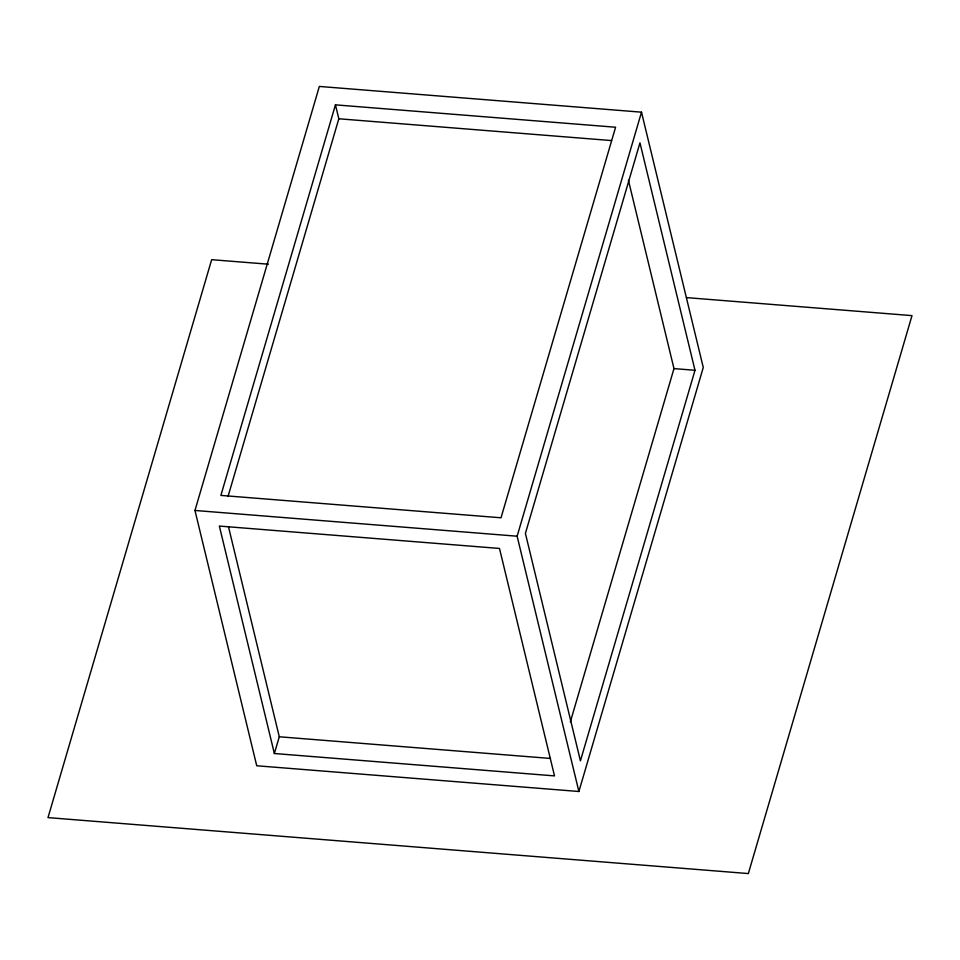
<?xml version="1.0" encoding="UTF-8"?>
<svg xmlns="http://www.w3.org/2000/svg" width="960" height="960" viewBox="0 0 960 960"><rect width="100%" height="100%" fill="white"/><g stroke="black" fill="none" stroke-linecap="round" stroke-linejoin="round"><path stroke-width="1.44" d="M194.964 510.468L319.344 86.436L641.508 112.176L703.272 367.476L578.892 791.496L256.728 765.768L194.964 510.468L517.128 536.208L578.892 791.496M335.448 104.856L220.884 495.408L501.024 517.788L615.588 127.236L335.448 104.856L338.82 118.776L228.048 496.416M274.368 753.516L219.348 526.068L499.488 548.448L554.508 775.896L274.368 753.516L279.288 736.776L228.468 526.716M517.128 536.208L641.508 112.176M570.372 721.824L673.98 368.604L628.416 180.276M694.992 370.284L580.428 760.836L525.408 533.388L639.96 142.836L694.992 370.284L673.98 368.604M338.82 118.776L611.508 140.568M268.404 264.204L211.656 259.68L48 817.608L748.344 873.564L912 315.624L686.52 297.612M279.288 736.776L550.476 758.448"/></g></svg>
